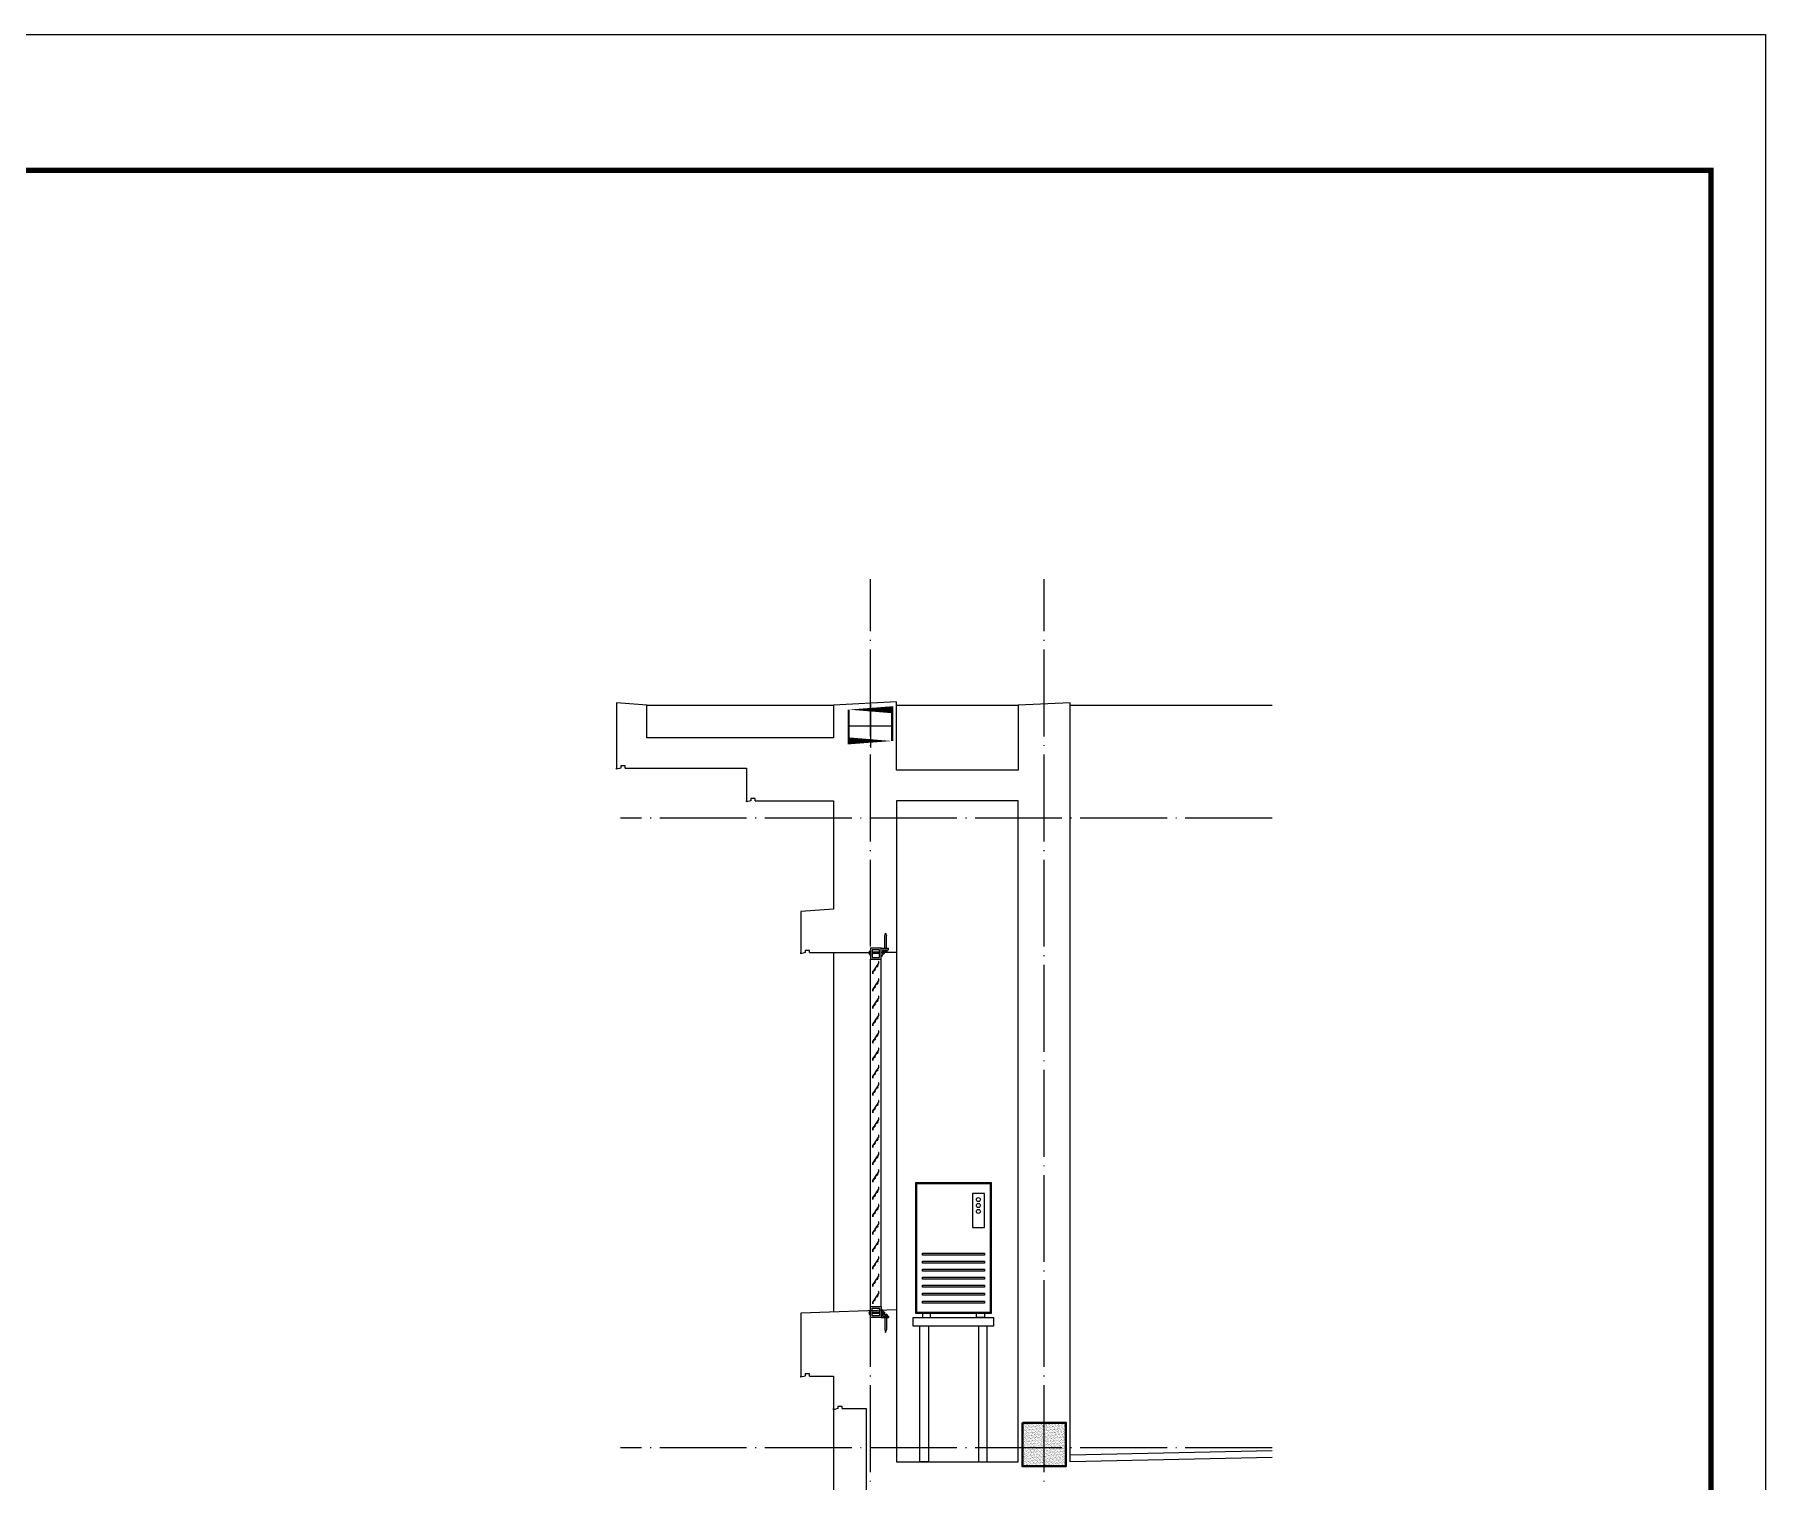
# Model space of a CAD drawing. Extents: x -518115 to 790560, y -210384 to 1628073.
# Drawn here: x 592210 to 600180, y -154098 to -147435 of the extents above; entities that cross this region are included whole.
import ezdxf

# ---------------------------------------------------------------- set-up
doc = ezdxf.new("R2010")
doc.units = 0
doc.header["$LTSCALE"] = 1000
doc.header["$MEASUREMENT"] = 0
for name, pattern in [('__DASH', [0.35, 0.25, -0.1]), ('DASH', [0.35, 0.25, -0.1]), ('DOTE', [2.4200000000000004, 2, -0.2, 0.02, -0.2])]:
    doc.linetypes.add(name, pattern=pattern)
for name, color, linetype, lineweight in [('DOTE', 19, 'DOTE', 9), ('WALL', 9, 'Continuous', 40), ('内粉刷', 37, 'Continuous', 9), ('平面-空调室外机', 143, 'Continuous', 9), ('立面-百叶', 36, 'Continuous', 9)]:
    doc.layers.add(name, color=color, linetype=linetype, lineweight=lineweight)
doc.layers.add('yichutu', color=7, linetype='Continuous', true_color=0xffffff, plot=False)
for name, color, linetype in [('图框', 140, 'Continuous'), ('机电标识类', 1, 'Continuous'), ('污水', 3, 'Continuous'), ('看线', 251, 'Continuous'), ('空调外机', 8, 'Continuous'), ('立面-看线', 251, 'Continuous')]:
    doc.layers.add(name, color=color, linetype=linetype)

# ---------------------------------------------------------------- blocks, each defined once
blk = doc.blocks.new('GDGDGDRGDR')
at = {"linetype": '__DASH', "ltscale": 0.1}
blk.add_wipeout([(425935.08938271867, 371533.3318186801), (425734.93593555497, 371533.3318185921), (425734.9359352478, 371383.331818531), (425935.08938238653, 371383.33181850036)], dxfattribs=at).dxf.layer = '污水'
at = {"layer": '机电标识类', "color": 250, "linetype": 'DASH', "ltscale": 400}
for p, q in [((425834.8193114293, 371358.3318185735), (425834.8193114294, 371558.3318185735)), ((425935.0893824034, 371458.3318185734), (425734.9359355539, 371458.3318185735))]:
    blk.add_line(p, q, dxfattribs=at)
at = {"layer": '污水', "linetype": '__DASH', "ltscale": 0.1, "const_width": 10}
blk.add_lwpolyline([(425935.0893824034, 371533.3318185734), (425734.9359355539, 371533.3318185735), (425734.9359355539, 371383.3318185735), (425935.0893824033, 371383.3318185734)], close=True, dxfattribs=at)
blk = doc.blocks.new('kongtiao')
for p, q in [((-338.6800000686198, 49), (-338.6800000686198, -550.7999999803142)), ((11, 49), (-338.6800000686198, 49)), ((-334.090000067139, 44.41000000014901), (-334.090000067139, -546.2099999804632)), ((6.409999998519197, 44.41000000014901), (-334.090000067139, 44.41000000014901)), ((6.409999998519197, -546.2099999804632), (6.409999998519197, 44.41000000014901)), ((11, -550.7999999803142), (11, 49)), ((-76.21000002510846, -0.4899999982444569), (-76.21000002510846, -156.549999992596)), ((-21.1300000094343, -0.4899999982444569), (-76.21000002510846, -0.4899999982444569)), ((-21.1300000094343, -156.549999992596), (-21.1300000094343, -0.4899999982444569)), ((-76.21000002510846, -156.549999992596), (-21.1300000094343, -156.549999992596)), ((-338.6800000686198, -550.7999999803142), (11, -550.7999999803142)), ((-334.090000067139, -546.2099999804632), (6.409999998519197, -546.2099999804632)), ((-306.5500000594184, -550.7999999803142), (-306.5500000594184, -571.1599999796017)), ((-269.8300000489689, -571.1599999796017), (-269.8300000489689, -550.7999999803142)), ((-57.85000001988374, -571.1599999796017), (-57.85000001988374, -550.7999999803142)), ((-21.1300000094343, -550.7999999803142), (-21.1300000094343, -571.1599999796017)), ((-306.5500000594184, -571.1599999796017), (-269.8300000489689, -571.1599999796017)), ((-21.1300000094343, -571.1599999796017), (-57.85000001988374, -571.1599999796017))]:
    blk.add_line(p, q)
for points in [[(-306.5500000594184, -275.399999990128), (-21.1300000094343, -275.399999990128), (-21.1300000094343, -284.57999998983), (-306.5500000594184, -284.57999998983)], [(-306.5500000594184, -312.1199999888777), (-21.1300000094343, -312.1199999888777), (-21.1300000094343, -321.2999999885214), (-306.5500000594184, -321.2999999885214)], [(-306.5500000594184, -348.8399999875692), (-21.1300000094343, -348.8399999875692), (-21.1300000094343, -358.0199999872129), (-306.5500000594184, -358.0199999872129)], [(-306.5500000594184, -385.5599999862025), (-21.1300000094343, -385.5599999862025), (-21.1300000094343, -394.7399999858462), (-306.5500000594184, -394.7399999858462)], [(-306.5500000594184, -422.2799999848939), (-21.1300000094343, -422.2799999848939), (-21.1300000094343, -431.4599999845377), (-306.5500000594184, -431.4599999845377)], [(-306.5500000594184, -458.9999999835854), (-21.1300000094343, -458.9999999835854), (-21.1300000094343, -468.1799999832292), (-306.5500000594184, -468.1799999832292)], [(-306.5500000594184, -495.7199999822769), (-21.1300000094343, -495.7199999822769), (-21.1300000094343, -504.8999999819207), (-306.5500000594184, -504.8999999819207)]]:
    blk.add_lwpolyline(points, close=True)
for centre in [(-48.67000001715496, -28.02999999717576), (-48.67000001715496, -55.56999999628169), (-48.67000001715496, -83.109999995213)]:
    blk.add_circle(centre, 9.180000002639078)
blk = doc.blocks.new('GDFGDGDXAXAFDSD')
at = {"layer": '立面-百叶'}
for p, q in [((885057.2364858708, -117828.7693756293), (885061.1398472134, -117816.2284085804)), ((885057.2364858708, -117886.0763654558), (885057.2364858708, -117828.7693756293)), ((885061.1398472134, -117816.2284085804), (885065.4290058978, -117828.8037336783)), ((885065.4290058978, -117886.0763654558), (885065.4290058978, -117828.8037336783)), ((884987.9447822091, -117904.358009669), (884984.3708003827, -117904.358009669)), ((884987.9447822091, -117908.9145359798), (884984.3708003827, -117908.9145359798)), ((884987.9447822091, -117904.358009669), (884987.9447822091, -117908.9145359798)), ((884991.3917842396, -119536.0451080242), (884991.3917846007, -117936.0763654411)), ((885033.8917846007, -117903.9560462151), (884998.8917846009, -117903.9560462151)), ((885033.8917846007, -117910.2060462151), (884998.8917846009, -117910.2060462151)), ((885041.3917846009, -117886.0763654558), (885075.1087245708, -117886.0763654558)), ((885041.3917842396, -119536.0451080242), (885041.3917846007, -117936.0763654411)), ((885047.6417846004, -117892.3263654558), (885047.6417846004, -117917.7265713439)), ((885047.6417846004, -117892.3263654558), (885075.1087245708, -117892.3263654558)), ((885056.7861888558, -117903.9560462151), (885047.6417846004, -117903.9560462151)), ((885056.7861888558, -117910.2060462151), (885047.6417846004, -117910.2060462151)), ((885056.7861888558, -117910.2060462151), (885056.7861888558, -117903.9560462151)), ((885058.8292258829, -117896.2290449413), (885058.8292258829, -117900.4596105502)), ((885058.8292258829, -117896.2290449413), (885064.2228413075, -117896.2290449413)), ((885064.2228413075, -117896.2290449413), (885064.2228413075, -117900.4596105502)), ((885075.1087245708, -117892.3263654558), (885075.1087245708, -117886.0763654558)), ((884987.9447818534, -119563.2069374998), (884984.3708000267, -119563.2069374998)), ((884987.9447818534, -119567.7634638105), (884984.3708000267, -119567.7634638105)), ((884987.9447818534, -119567.7634638105), (884987.9447818534, -119563.2069374998)), ((885033.8917842447, -119561.9154272647), (884998.8917842451, -119561.9154272647)), ((885033.8917842447, -119568.1654272646), (884998.8917842451, -119568.1654272646)), ((885041.3917842451, -119586.0451080237), (885075.1087242151, -119586.0451080237)), ((885047.6417842447, -119579.7951080237), (885047.6417842447, -119554.3949021358)), ((885056.7861885, -119561.9154272647), (885047.6417842447, -119561.9154272646)), ((885056.7861885, -119568.1654272646), (885047.6417842447, -119568.1654272646)), ((885047.6417842447, -119579.7951080237), (885075.1087242151, -119579.7951080237)), ((885056.7861885, -119561.9154272647), (885056.7861885, -119568.1654272646)), ((885057.2364855148, -119586.0451080237), (885057.2364855148, -119643.3520978504)), ((885058.8292255269, -119575.8924285385), (885058.8292255269, -119571.6618629293)), ((885058.8292255269, -119575.8924285385), (885064.2228409515, -119575.8924285385)), ((885064.2228409515, -119575.8924285385), (885064.2228409515, -119571.6618629293)), ((885065.4290055418, -119586.0451080237), (885065.4290055418, -119643.3177398014)), ((885075.1087242151, -119579.7951080237), (885075.1087242151, -119586.0451080237)), ((885057.2364855148, -119643.3520978504), (885061.1398468576, -119655.8930648991)), ((885061.1398468576, -119655.8930648991), (885065.4290055418, -119643.3177398014))]:
    blk.add_line(p, q, dxfattribs=at)
at = {"layer": '立面-百叶', "elevation": 3.788534999999934e-10}
for points in [[(884991.3917846009, -117886.0763654558), (884991.3917846009, -117936.0763654555), (885041.3917846004, -117936.0763654555), (885041.3917846004, -117886.0763654558)], [(884998.8917846009, -117893.5763654558), (884998.8917846009, -117928.5763654555), (885033.8917846007, -117928.5763654555), (885033.8917846007, -117893.5763654558)]]:
    blk.add_lwpolyline(points, close=True, dxfattribs=at)
for points in [[(885014.0564488037, -117985.2802389567, 0.3813821016067241), (885011.6277617412, -117982.5156721443, -0.5611904343643428), (885011.5094403382, -117982.2554373097), (885021.2741281413, -117967.8609406344, -0.561190434365186), (885021.5596690392, -117967.8746708694, 0.3813821016064471), (885025.0262526362, -117969.1092350309, 0.4332519671240395), (885025.1138204471, -117968.8811254095), (885024.7432644092, -117968.1162464295, 0.3728246932728266), (885024.4411113118, -117967.9863805764, -2.886751345948459), (885025.487849738, -117966.4433437581, 0.372824693272877), (885025.7202202738, -117966.6760787325), (885026.5679029203, -117966.7376072805, 0.4332519671237383), (885026.7474777619, -117966.5719117858, 0.3813821016067045), (885024.3187906994, -117963.8073449735, -0.5611904343652088), (885024.2004692964, -117963.5471101387), (885029.8550685942, -117955.2114508293), (885029.8550685942, -117946.3037312852), (885029.0177827235, -117946.3037312852), (885029.0177827235, -117954.9542559247), (885001.990591424, -117994.7960637886), (885001.990591424, -118003.4465884281), (885002.8278772947, -118003.4465884281), (885002.8278772947, -117995.0532586931), (885008.5830991832, -117986.5692678052, -0.5611904343648275), (885008.868640081, -117986.5829980402, 0.381382101606589), (885012.3352236785, -117987.8175622017, 0.4332519671240395), (885012.4227914889, -117987.5894525803), (885012.0522354511, -117986.8245736003, 0.3728246932728266), (885011.7500823541, -117986.6947077473, -2.886751345948459), (885012.7968207803, -117985.151670929, 0.372824693272877), (885013.0291913161, -117985.3844059033), (885013.8768739621, -117985.4459344513, 0.4332519671237384)], [(885014.0564488037, -118065.2802389567, 0.3813821016067241), (885011.6277617412, -118062.5156721443, -0.5611904343643428), (885011.5094403382, -118062.2554373097), (885021.2741281413, -118047.8609406344, -0.561190434365186), (885021.5596690392, -118047.8746708694, 0.3813821016064471), (885025.0262526362, -118049.1092350309, 0.4332519671240395), (885025.1138204471, -118048.8811254095), (885024.7432644092, -118048.1162464295, 0.3728246932728266), (885024.4411113118, -118047.9863805764, -2.886751345948459), (885025.487849738, -118046.4433437581, 0.372824693272877), (885025.7202202738, -118046.6760787325), (885026.5679029203, -118046.7376072805, 0.4332519671237383), (885026.7474777619, -118046.5719117858, 0.3813821016067045), (885024.3187906994, -118043.8073449735, -0.5611904343652088), (885024.2004692964, -118043.5471101387), (885029.8550685942, -118035.2114508293), (885029.8550685942, -118026.3037312852), (885029.0177827235, -118026.3037312852), (885029.0177827235, -118034.9542559247), (885001.990591424, -118074.7960637886), (885001.990591424, -118083.4465884281), (885002.8278772947, -118083.4465884281), (885002.8278772947, -118075.0532586931), (885008.5830991832, -118066.5692678052, -0.5611904343648275), (885008.868640081, -118066.5829980402, 0.381382101606589), (885012.3352236785, -118067.8175622017, 0.4332519671240395), (885012.4227914889, -118067.5894525803), (885012.0522354511, -118066.8245736003, 0.3728246932728266), (885011.7500823541, -118066.6947077473, -2.886751345948459), (885012.7968207803, -118065.151670929, 0.372824693272877), (885013.0291913161, -118065.3844059033), (885013.8768739621, -118065.4459344513, 0.4332519671237384)], [(885014.0564488037, -118145.2802389567, 0.3813821016067241), (885011.6277617412, -118142.5156721443, -0.5611904343643428), (885011.5094403382, -118142.2554373097), (885021.2741281413, -118127.8609406344, -0.561190434365186), (885021.5596690392, -118127.8746708694, 0.3813821016064471), (885025.0262526362, -118129.1092350309, 0.4332519671240395), (885025.1138204471, -118128.8811254095), (885024.7432644092, -118128.1162464295, 0.3728246932728266), (885024.4411113118, -118127.9863805764, -2.886751345948459), (885025.487849738, -118126.4433437581, 0.372824693272877), (885025.7202202738, -118126.6760787325), (885026.5679029203, -118126.7376072805, 0.4332519671237383), (885026.7474777619, -118126.5719117858, 0.3813821016067045), (885024.3187906994, -118123.8073449735, -0.5611904343652088), (885024.2004692964, -118123.5471101387), (885029.8550685942, -118115.2114508293), (885029.8550685942, -118106.3037312852), (885029.0177827235, -118106.3037312852), (885029.0177827235, -118114.9542559247), (885001.990591424, -118154.7960637886), (885001.990591424, -118163.4465884281), (885002.8278772947, -118163.4465884281), (885002.8278772947, -118155.0532586931), (885008.5830991832, -118146.5692678052, -0.5611904343648275), (885008.868640081, -118146.5829980402, 0.381382101606589), (885012.3352236785, -118147.8175622017, 0.4332519671240395), (885012.4227914889, -118147.5894525803), (885012.0522354511, -118146.8245736003, 0.3728246932728266), (885011.7500823541, -118146.6947077473, -2.886751345948459), (885012.7968207803, -118145.151670929, 0.372824693272877), (885013.0291913161, -118145.3844059033), (885013.8768739621, -118145.4459344513, 0.4332519671237384)], [(885014.0564488037, -118225.2802389567, 0.3813821016067241), (885011.6277617412, -118222.5156721443, -0.5611904343643428), (885011.5094403382, -118222.2554373097), (885021.2741281413, -118207.8609406344, -0.561190434365186), (885021.5596690392, -118207.8746708694, 0.3813821016064471), (885025.0262526362, -118209.1092350309, 0.4332519671240395), (885025.1138204471, -118208.8811254095), (885024.7432644092, -118208.1162464295, 0.3728246932728266), (885024.4411113118, -118207.9863805764, -2.886751345948459), (885025.487849738, -118206.4433437581, 0.372824693272877), (885025.7202202738, -118206.6760787325), (885026.5679029203, -118206.7376072805, 0.4332519671237383), (885026.7474777619, -118206.5719117858, 0.3813821016067045), (885024.3187906994, -118203.8073449735, -0.5611904343652088), (885024.2004692964, -118203.5471101387), (885029.8550685942, -118195.2114508293), (885029.8550685942, -118186.3037312852), (885029.0177827235, -118186.3037312852), (885029.0177827235, -118194.9542559247), (885001.990591424, -118234.7960637886), (885001.990591424, -118243.4465884281), (885002.8278772947, -118243.4465884281), (885002.8278772947, -118235.0532586931), (885008.5830991832, -118226.5692678052, -0.5611904343648275), (885008.868640081, -118226.5829980402, 0.381382101606589), (885012.3352236785, -118227.8175622017, 0.4332519671240395), (885012.4227914889, -118227.5894525803), (885012.0522354511, -118226.8245736003, 0.3728246932728266), (885011.7500823541, -118226.6947077473, -2.886751345948459), (885012.7968207803, -118225.151670929, 0.372824693272877), (885013.0291913161, -118225.3844059033), (885013.8768739621, -118225.4459344513, 0.4332519671237384)], [(885014.0564488037, -118305.2802389567, 0.3813821016067241), (885011.6277617412, -118302.5156721443, -0.5611904343643428), (885011.5094403382, -118302.2554373097), (885021.2741281413, -118287.8609406344, -0.561190434365186), (885021.5596690392, -118287.8746708694, 0.3813821016064471), (885025.0262526362, -118289.1092350309, 0.4332519671240395), (885025.1138204471, -118288.8811254095), (885024.7432644092, -118288.1162464295, 0.3728246932728266), (885024.4411113118, -118287.9863805764, -2.886751345948459), (885025.487849738, -118286.4433437581, 0.372824693272877), (885025.7202202738, -118286.6760787325), (885026.5679029203, -118286.7376072805, 0.4332519671237383), (885026.7474777619, -118286.5719117858, 0.3813821016067045), (885024.3187906994, -118283.8073449735, -0.5611904343652088), (885024.2004692964, -118283.5471101387), (885029.8550685942, -118275.2114508293), (885029.8550685942, -118266.3037312852), (885029.0177827235, -118266.3037312852), (885029.0177827235, -118274.9542559247), (885001.990591424, -118314.7960637886), (885001.990591424, -118323.4465884281), (885002.8278772947, -118323.4465884281), (885002.8278772947, -118315.0532586931), (885008.5830991832, -118306.5692678052, -0.5611904343648275), (885008.868640081, -118306.5829980402, 0.381382101606589), (885012.3352236785, -118307.8175622017, 0.4332519671240395), (885012.4227914889, -118307.5894525803), (885012.0522354511, -118306.8245736003, 0.3728246932728266), (885011.7500823541, -118306.6947077473, -2.886751345948459), (885012.7968207803, -118305.151670929, 0.372824693272877), (885013.0291913161, -118305.3844059033), (885013.8768739621, -118305.4459344513, 0.4332519671237384)], [(885014.0564488037, -118385.2802389567, 0.3813821016067241), (885011.6277617412, -118382.5156721443, -0.5611904343643428), (885011.5094403382, -118382.2554373097), (885021.2741281413, -118367.8609406344, -0.561190434365186), (885021.5596690392, -118367.8746708694, 0.3813821016064471), (885025.0262526362, -118369.1092350309, 0.4332519671240395), (885025.1138204471, -118368.8811254095), (885024.7432644092, -118368.1162464295, 0.3728246932728266), (885024.4411113118, -118367.9863805764, -2.886751345948459), (885025.487849738, -118366.4433437581, 0.372824693272877), (885025.7202202738, -118366.6760787325), (885026.5679029203, -118366.7376072805, 0.4332519671237383), (885026.7474777619, -118366.5719117858, 0.3813821016067045), (885024.3187906994, -118363.8073449735, -0.5611904343652088), (885024.2004692964, -118363.5471101387), (885029.8550685942, -118355.2114508293), (885029.8550685942, -118346.3037312852), (885029.0177827235, -118346.3037312852), (885029.0177827235, -118354.9542559247), (885001.990591424, -118394.7960637886), (885001.990591424, -118403.4465884281), (885002.8278772947, -118403.4465884281), (885002.8278772947, -118395.0532586931), (885008.5830991832, -118386.5692678052, -0.5611904343648275), (885008.868640081, -118386.5829980402, 0.381382101606589), (885012.3352236785, -118387.8175622017, 0.4332519671240395), (885012.4227914889, -118387.5894525803), (885012.0522354511, -118386.8245736003, 0.3728246932728266), (885011.7500823541, -118386.6947077473, -2.886751345948459), (885012.7968207803, -118385.151670929, 0.372824693272877), (885013.0291913161, -118385.3844059033), (885013.8768739621, -118385.4459344513, 0.4332519671237384)], [(885014.0564488037, -118465.2802389567, 0.3813821016067241), (885011.6277617412, -118462.5156721443, -0.5611904343643428), (885011.5094403382, -118462.2554373097), (885021.2741281413, -118447.8609406344, -0.561190434365186), (885021.5596690392, -118447.8746708694, 0.3813821016064471), (885025.0262526362, -118449.1092350309, 0.4332519671240395), (885025.1138204471, -118448.8811254095), (885024.7432644092, -118448.1162464295, 0.3728246932728266), (885024.4411113118, -118447.9863805764, -2.886751345948459), (885025.487849738, -118446.4433437581, 0.372824693272877), (885025.7202202738, -118446.6760787325), (885026.5679029203, -118446.7376072805, 0.4332519671237383), (885026.7474777619, -118446.5719117858, 0.3813821016067045), (885024.3187906994, -118443.8073449735, -0.5611904343652088), (885024.2004692964, -118443.5471101387), (885029.8550685942, -118435.2114508293), (885029.8550685942, -118426.3037312852), (885029.0177827235, -118426.3037312852), (885029.0177827235, -118434.9542559247), (885001.990591424, -118474.7960637886), (885001.990591424, -118483.4465884281), (885002.8278772947, -118483.4465884281), (885002.8278772947, -118475.0532586931), (885008.5830991832, -118466.5692678052, -0.5611904343648275), (885008.868640081, -118466.5829980402, 0.381382101606589), (885012.3352236785, -118467.8175622017, 0.4332519671240395), (885012.4227914889, -118467.5894525803), (885012.0522354511, -118466.8245736003, 0.3728246932728266), (885011.7500823541, -118466.6947077473, -2.886751345948459), (885012.7968207803, -118465.151670929, 0.372824693272877), (885013.0291913161, -118465.3844059033), (885013.8768739621, -118465.4459344513, 0.4332519671237384)], [(885014.0564488037, -118545.2802389567, 0.3813821016067241), (885011.6277617412, -118542.5156721443, -0.5611904343643428), (885011.5094403382, -118542.2554373097), (885021.2741281413, -118527.8609406344, -0.561190434365186), (885021.5596690392, -118527.8746708694, 0.3813821016064471), (885025.0262526362, -118529.1092350309, 0.4332519671240395), (885025.1138204471, -118528.8811254095), (885024.7432644092, -118528.1162464295, 0.3728246932728266), (885024.4411113118, -118527.9863805764, -2.886751345948459), (885025.487849738, -118526.4433437581, 0.372824693272877), (885025.7202202738, -118526.6760787325), (885026.5679029203, -118526.7376072805, 0.4332519671237383), (885026.7474777619, -118526.5719117858, 0.3813821016067045), (885024.3187906994, -118523.8073449735, -0.5611904343652088), (885024.2004692964, -118523.5471101387), (885029.8550685942, -118515.2114508293), (885029.8550685942, -118506.3037312852), (885029.0177827235, -118506.3037312852), (885029.0177827235, -118514.9542559247), (885001.990591424, -118554.7960637886), (885001.990591424, -118563.4465884281), (885002.8278772947, -118563.4465884281), (885002.8278772947, -118555.0532586931), (885008.5830991832, -118546.5692678052, -0.5611904343648275), (885008.868640081, -118546.5829980402, 0.381382101606589), (885012.3352236785, -118547.8175622017, 0.4332519671240395), (885012.4227914889, -118547.5894525803), (885012.0522354511, -118546.8245736003, 0.3728246932728266), (885011.7500823541, -118546.6947077473, -2.886751345948459), (885012.7968207803, -118545.151670929, 0.372824693272877), (885013.0291913161, -118545.3844059033), (885013.8768739621, -118545.4459344513, 0.4332519671237384)], [(885014.0564488037, -118625.2802389567, 0.3813821016067241), (885011.6277617412, -118622.5156721443, -0.5611904343643428), (885011.5094403382, -118622.2554373097), (885021.2741281413, -118607.8609406344, -0.561190434365186), (885021.5596690392, -118607.8746708694, 0.3813821016064471), (885025.0262526362, -118609.1092350309, 0.4332519671240395), (885025.1138204471, -118608.8811254095), (885024.7432644092, -118608.1162464295, 0.3728246932728266), (885024.4411113118, -118607.9863805764, -2.886751345948459), (885025.487849738, -118606.4433437581, 0.372824693272877), (885025.7202202738, -118606.6760787325), (885026.5679029203, -118606.7376072805, 0.4332519671237383), (885026.7474777619, -118606.5719117858, 0.3813821016067045), (885024.3187906994, -118603.8073449735, -0.5611904343652088), (885024.2004692964, -118603.5471101387), (885029.8550685942, -118595.2114508293), (885029.8550685942, -118586.3037312852), (885029.0177827235, -118586.3037312852), (885029.0177827235, -118594.9542559247), (885001.990591424, -118634.7960637886), (885001.990591424, -118643.4465884281), (885002.8278772947, -118643.4465884281), (885002.8278772947, -118635.0532586931), (885008.5830991832, -118626.5692678052, -0.5611904343648275), (885008.868640081, -118626.5829980402, 0.381382101606589), (885012.3352236785, -118627.8175622017, 0.4332519671240395), (885012.4227914889, -118627.5894525803), (885012.0522354511, -118626.8245736003, 0.3728246932728266), (885011.7500823541, -118626.6947077473, -2.886751345948459), (885012.7968207803, -118625.151670929, 0.372824693272877), (885013.0291913161, -118625.3844059033), (885013.8768739621, -118625.4459344513, 0.4332519671237384)], [(885014.0564488037, -118705.2802389567, 0.3813821016067241), (885011.6277617412, -118702.5156721443, -0.5611904343643428), (885011.5094403382, -118702.2554373097), (885021.2741281413, -118687.8609406344, -0.561190434365186), (885021.5596690392, -118687.8746708694, 0.3813821016064471), (885025.0262526362, -118689.1092350309, 0.4332519671240395), (885025.1138204471, -118688.8811254095), (885024.7432644092, -118688.1162464295, 0.3728246932728266), (885024.4411113118, -118687.9863805764, -2.886751345948459), (885025.487849738, -118686.4433437581, 0.372824693272877), (885025.7202202738, -118686.6760787325), (885026.5679029203, -118686.7376072805, 0.4332519671237383), (885026.7474777619, -118686.5719117858, 0.3813821016067045), (885024.3187906994, -118683.8073449735, -0.5611904343652088), (885024.2004692964, -118683.5471101387), (885029.8550685942, -118675.2114508293), (885029.8550685942, -118666.3037312852), (885029.0177827235, -118666.3037312852), (885029.0177827235, -118674.9542559247), (885001.990591424, -118714.7960637886), (885001.990591424, -118723.4465884281), (885002.8278772947, -118723.4465884281), (885002.8278772947, -118715.0532586931), (885008.5830991832, -118706.5692678052, -0.5611904343648275), (885008.868640081, -118706.5829980402, 0.381382101606589), (885012.3352236785, -118707.8175622017, 0.4332519671240395), (885012.4227914889, -118707.5894525803), (885012.0522354511, -118706.8245736003, 0.3728246932728266), (885011.7500823541, -118706.6947077473, -2.886751345948459), (885012.7968207803, -118705.151670929, 0.372824693272877), (885013.0291913161, -118705.3844059033), (885013.8768739621, -118705.4459344513, 0.4332519671237384)], [(885014.0564488037, -118785.2802389567, 0.3813821016067241), (885011.6277617412, -118782.5156721443, -0.5611904343643428), (885011.5094403382, -118782.2554373097), (885021.2741281413, -118767.8609406344, -0.561190434365186), (885021.5596690392, -118767.8746708694, 0.3813821016064471), (885025.0262526362, -118769.1092350309, 0.4332519671240395), (885025.1138204471, -118768.8811254095), (885024.7432644092, -118768.1162464295, 0.3728246932728266), (885024.4411113118, -118767.9863805764, -2.886751345948459), (885025.487849738, -118766.4433437581, 0.372824693272877), (885025.7202202738, -118766.6760787325), (885026.5679029203, -118766.7376072805, 0.4332519671237383), (885026.7474777619, -118766.5719117858, 0.3813821016067045), (885024.3187906994, -118763.8073449735, -0.5611904343652088), (885024.2004692964, -118763.5471101387), (885029.8550685942, -118755.2114508293), (885029.8550685942, -118746.3037312852), (885029.0177827235, -118746.3037312852), (885029.0177827235, -118754.9542559247), (885001.990591424, -118794.7960637886), (885001.990591424, -118803.4465884281), (885002.8278772947, -118803.4465884281), (885002.8278772947, -118795.0532586931), (885008.5830991832, -118786.5692678052, -0.5611904343648275), (885008.868640081, -118786.5829980402, 0.381382101606589), (885012.3352236785, -118787.8175622017, 0.4332519671240395), (885012.4227914889, -118787.5894525803), (885012.0522354511, -118786.8245736003, 0.3728246932728266), (885011.7500823541, -118786.6947077473, -2.886751345948459), (885012.7968207803, -118785.151670929, 0.372824693272877), (885013.0291913161, -118785.3844059033), (885013.8768739621, -118785.4459344513, 0.4332519671237384)], [(885014.0564488037, -118865.2802389567, 0.3813821016067241), (885011.6277617412, -118862.5156721443, -0.5611904343643428), (885011.5094403382, -118862.2554373097), (885021.2741281413, -118847.8609406344, -0.561190434365186), (885021.5596690392, -118847.8746708694, 0.3813821016064471), (885025.0262526362, -118849.1092350309, 0.4332519671240395), (885025.1138204471, -118848.8811254095), (885024.7432644092, -118848.1162464295, 0.3728246932728266), (885024.4411113118, -118847.9863805764, -2.886751345948459), (885025.487849738, -118846.4433437581, 0.372824693272877), (885025.7202202738, -118846.6760787325), (885026.5679029203, -118846.7376072805, 0.4332519671237383), (885026.7474777619, -118846.5719117858, 0.3813821016067045), (885024.3187906994, -118843.8073449735, -0.5611904343652088), (885024.2004692964, -118843.5471101387), (885029.8550685942, -118835.2114508293), (885029.8550685942, -118826.3037312852), (885029.0177827235, -118826.3037312852), (885029.0177827235, -118834.9542559247), (885001.990591424, -118874.7960637886), (885001.990591424, -118883.4465884281), (885002.8278772947, -118883.4465884281), (885002.8278772947, -118875.0532586931), (885008.5830991832, -118866.5692678052, -0.5611904343648275), (885008.868640081, -118866.5829980402, 0.381382101606589), (885012.3352236785, -118867.8175622017, 0.4332519671240395), (885012.4227914889, -118867.5894525803), (885012.0522354511, -118866.8245736003, 0.3728246932728266), (885011.7500823541, -118866.6947077473, -2.886751345948459), (885012.7968207803, -118865.151670929, 0.372824693272877), (885013.0291913161, -118865.3844059033), (885013.8768739621, -118865.4459344513, 0.4332519671237384)], [(885014.0564488037, -118945.2802389567, 0.3813821016067241), (885011.6277617412, -118942.5156721443, -0.5611904343643428), (885011.5094403382, -118942.2554373097), (885021.2741281413, -118927.8609406344, -0.561190434365186), (885021.5596690392, -118927.8746708694, 0.3813821016064471), (885025.0262526362, -118929.1092350309, 0.4332519671240395), (885025.1138204471, -118928.8811254095), (885024.7432644092, -118928.1162464295, 0.3728246932728266), (885024.4411113118, -118927.9863805764, -2.886751345948459), (885025.487849738, -118926.4433437581, 0.372824693272877), (885025.7202202738, -118926.6760787325), (885026.5679029203, -118926.7376072805, 0.4332519671237383), (885026.7474777619, -118926.5719117858, 0.3813821016067045), (885024.3187906994, -118923.8073449735, -0.5611904343652088), (885024.2004692964, -118923.5471101387), (885029.8550685942, -118915.2114508293), (885029.8550685942, -118906.3037312852), (885029.0177827235, -118906.3037312852), (885029.0177827235, -118914.9542559247), (885001.990591424, -118954.7960637886), (885001.990591424, -118963.4465884281), (885002.8278772947, -118963.4465884281), (885002.8278772947, -118955.0532586931), (885008.5830991832, -118946.5692678052, -0.5611904343648275), (885008.868640081, -118946.5829980402, 0.381382101606589), (885012.3352236785, -118947.8175622017, 0.4332519671240395), (885012.4227914889, -118947.5894525803), (885012.0522354511, -118946.8245736003, 0.3728246932728266), (885011.7500823541, -118946.6947077473, -2.886751345948459), (885012.7968207803, -118945.151670929, 0.372824693272877), (885013.0291913161, -118945.3844059033), (885013.8768739621, -118945.4459344513, 0.4332519671237384)], [(885014.0564488037, -119025.2802389567, 0.3813821016067241), (885011.6277617412, -119022.5156721443, -0.5611904343643428), (885011.5094403382, -119022.2554373097), (885021.2741281413, -119007.8609406344, -0.561190434365186), (885021.5596690392, -119007.8746708694, 0.3813821016064471), (885025.0262526362, -119009.1092350309, 0.4332519671240395), (885025.1138204471, -119008.8811254095), (885024.7432644092, -119008.1162464295, 0.3728246932728266), (885024.4411113118, -119007.9863805764, -2.886751345948459), (885025.487849738, -119006.4433437581, 0.372824693272877), (885025.7202202738, -119006.6760787325), (885026.5679029203, -119006.7376072805, 0.4332519671237383), (885026.7474777619, -119006.5719117858, 0.3813821016067045), (885024.3187906994, -119003.8073449735, -0.5611904343652088), (885024.2004692964, -119003.5471101387), (885029.8550685942, -118995.2114508293), (885029.8550685942, -118986.3037312852), (885029.0177827235, -118986.3037312852), (885029.0177827235, -118994.9542559247), (885001.990591424, -119034.7960637886), (885001.990591424, -119043.4465884281), (885002.8278772947, -119043.4465884281), (885002.8278772947, -119035.0532586931), (885008.5830991832, -119026.5692678052, -0.5611904343648275), (885008.868640081, -119026.5829980402, 0.381382101606589), (885012.3352236785, -119027.8175622017, 0.4332519671240395), (885012.4227914889, -119027.5894525803), (885012.0522354511, -119026.8245736003, 0.3728246932728266), (885011.7500823541, -119026.6947077473, -2.886751345948459), (885012.7968207803, -119025.151670929, 0.372824693272877), (885013.0291913161, -119025.3844059033), (885013.8768739621, -119025.4459344513, 0.4332519671237384)], [(885014.0564488037, -119105.2802389567, 0.3813821016067241), (885011.6277617412, -119102.5156721443, -0.5611904343643428), (885011.5094403382, -119102.2554373097), (885021.2741281413, -119087.8609406344, -0.561190434365186), (885021.5596690392, -119087.8746708694, 0.3813821016064471), (885025.0262526362, -119089.1092350309, 0.4332519671240395), (885025.1138204471, -119088.8811254095), (885024.7432644092, -119088.1162464295, 0.3728246932728266), (885024.4411113118, -119087.9863805764, -2.886751345948459), (885025.487849738, -119086.4433437581, 0.372824693272877), (885025.7202202738, -119086.6760787325), (885026.5679029203, -119086.7376072805, 0.4332519671237383), (885026.7474777619, -119086.5719117858, 0.3813821016067045), (885024.3187906994, -119083.8073449735, -0.5611904343652088), (885024.2004692964, -119083.5471101387), (885029.8550685942, -119075.2114508293), (885029.8550685942, -119066.3037312852), (885029.0177827235, -119066.3037312852), (885029.0177827235, -119074.9542559247), (885001.990591424, -119114.7960637886), (885001.990591424, -119123.4465884281), (885002.8278772947, -119123.4465884281), (885002.8278772947, -119115.0532586931), (885008.5830991832, -119106.5692678052, -0.5611904343648275), (885008.868640081, -119106.5829980402, 0.381382101606589), (885012.3352236785, -119107.8175622017, 0.4332519671240395), (885012.4227914889, -119107.5894525803), (885012.0522354511, -119106.8245736003, 0.3728246932728266), (885011.7500823541, -119106.6947077473, -2.886751345948459), (885012.7968207803, -119105.151670929, 0.372824693272877), (885013.0291913161, -119105.3844059033), (885013.8768739621, -119105.4459344513, 0.4332519671237384)], [(885014.0564488037, -119185.2802389567, 0.3813821016067241), (885011.6277617412, -119182.5156721443, -0.5611904343643428), (885011.5094403382, -119182.2554373097), (885021.2741281413, -119167.8609406344, -0.561190434365186), (885021.5596690392, -119167.8746708694, 0.3813821016064471), (885025.0262526362, -119169.1092350309, 0.4332519671240395), (885025.1138204471, -119168.8811254095), (885024.7432644092, -119168.1162464295, 0.3728246932728266), (885024.4411113118, -119167.9863805764, -2.886751345948459), (885025.487849738, -119166.4433437581, 0.372824693272877), (885025.7202202738, -119166.6760787325), (885026.5679029203, -119166.7376072805, 0.4332519671237383), (885026.7474777619, -119166.5719117858, 0.3813821016067045), (885024.3187906994, -119163.8073449735, -0.5611904343652088), (885024.2004692964, -119163.5471101387), (885029.8550685942, -119155.2114508293), (885029.8550685942, -119146.3037312852), (885029.0177827235, -119146.3037312852), (885029.0177827235, -119154.9542559247), (885001.990591424, -119194.7960637886), (885001.990591424, -119203.4465884281), (885002.8278772947, -119203.4465884281), (885002.8278772947, -119195.0532586931), (885008.5830991832, -119186.5692678052, -0.5611904343648275), (885008.868640081, -119186.5829980402, 0.381382101606589), (885012.3352236785, -119187.8175622017, 0.4332519671240395), (885012.4227914889, -119187.5894525803), (885012.0522354511, -119186.8245736003, 0.3728246932728266), (885011.7500823541, -119186.6947077473, -2.886751345948459), (885012.7968207803, -119185.151670929, 0.372824693272877), (885013.0291913161, -119185.3844059033), (885013.8768739621, -119185.4459344513, 0.4332519671237384)], [(885014.0564488037, -119265.2802389567, 0.3813821016067241), (885011.6277617412, -119262.5156721443, -0.5611904343643428), (885011.5094403382, -119262.2554373097), (885021.2741281413, -119247.8609406344, -0.561190434365186), (885021.5596690392, -119247.8746708694, 0.3813821016064471), (885025.0262526362, -119249.1092350309, 0.4332519671240395), (885025.1138204471, -119248.8811254095), (885024.7432644092, -119248.1162464295, 0.3728246932728266), (885024.4411113118, -119247.9863805764, -2.886751345948459), (885025.487849738, -119246.4433437581, 0.372824693272877), (885025.7202202738, -119246.6760787325), (885026.5679029203, -119246.7376072805, 0.4332519671237383), (885026.7474777619, -119246.5719117858, 0.3813821016067045), (885024.3187906994, -119243.8073449735, -0.5611904343652088), (885024.2004692964, -119243.5471101387), (885029.8550685942, -119235.2114508293), (885029.8550685942, -119226.3037312852), (885029.0177827235, -119226.3037312852), (885029.0177827235, -119234.9542559247), (885001.990591424, -119274.7960637886), (885001.990591424, -119283.4465884281), (885002.8278772947, -119283.4465884281), (885002.8278772947, -119275.0532586931), (885008.5830991832, -119266.5692678052, -0.5611904343648275), (885008.868640081, -119266.5829980402, 0.381382101606589), (885012.3352236785, -119267.8175622017, 0.4332519671240395), (885012.4227914889, -119267.5894525803), (885012.0522354511, -119266.8245736003, 0.3728246932728266), (885011.7500823541, -119266.6947077473, -2.886751345948459), (885012.7968207803, -119265.151670929, 0.372824693272877), (885013.0291913161, -119265.3844059033), (885013.8768739621, -119265.4459344513, 0.4332519671237384)], [(885014.0564488037, -119345.2802389567, 0.3813821016067241), (885011.6277617412, -119342.5156721443, -0.5611904343643428), (885011.5094403382, -119342.2554373097), (885021.2741281413, -119327.8609406344, -0.561190434365186), (885021.5596690392, -119327.8746708694, 0.3813821016064471), (885025.0262526362, -119329.1092350309, 0.4332519671240395), (885025.1138204471, -119328.8811254095), (885024.7432644092, -119328.1162464295, 0.3728246932728266), (885024.4411113118, -119327.9863805764, -2.886751345948459), (885025.487849738, -119326.4433437581, 0.372824693272877), (885025.7202202738, -119326.6760787325), (885026.5679029203, -119326.7376072805, 0.4332519671237383), (885026.7474777619, -119326.5719117858, 0.3813821016067045), (885024.3187906994, -119323.8073449735, -0.5611904343652088), (885024.2004692964, -119323.5471101387), (885029.8550685942, -119315.2114508293), (885029.8550685942, -119306.3037312852), (885029.0177827235, -119306.3037312852), (885029.0177827235, -119314.9542559247), (885001.990591424, -119354.7960637886), (885001.990591424, -119363.4465884281), (885002.8278772947, -119363.4465884281), (885002.8278772947, -119355.0532586931), (885008.5830991832, -119346.5692678052, -0.5611904343648275), (885008.868640081, -119346.5829980402, 0.381382101606589), (885012.3352236785, -119347.8175622017, 0.4332519671240395), (885012.4227914889, -119347.5894525803), (885012.0522354511, -119346.8245736003, 0.3728246932728266), (885011.7500823541, -119346.6947077473, -2.886751345948459), (885012.7968207803, -119345.151670929, 0.372824693272877), (885013.0291913161, -119345.3844059033), (885013.8768739621, -119345.4459344513, 0.4332519671237384)], [(885014.0564488037, -119425.2802389567, 0.3813821016067241), (885011.6277617412, -119422.5156721443, -0.5611904343643428), (885011.5094403382, -119422.2554373097), (885021.2741281413, -119407.8609406344, -0.561190434365186), (885021.5596690392, -119407.8746708694, 0.3813821016064471), (885025.0262526362, -119409.1092350309, 0.4332519671240395), (885025.1138204471, -119408.8811254095), (885024.7432644092, -119408.1162464295, 0.3728246932728266), (885024.4411113118, -119407.9863805764, -2.886751345948459), (885025.487849738, -119406.4433437581, 0.372824693272877), (885025.7202202738, -119406.6760787325), (885026.5679029203, -119406.7376072805, 0.4332519671237383), (885026.7474777619, -119406.5719117858, 0.3813821016067045), (885024.3187906994, -119403.8073449735, -0.5611904343652088), (885024.2004692964, -119403.5471101387), (885029.8550685942, -119395.2114508293), (885029.8550685942, -119386.3037312852), (885029.0177827235, -119386.3037312852), (885029.0177827235, -119394.9542559247), (885001.990591424, -119434.7960637886), (885001.990591424, -119443.4465884281), (885002.8278772947, -119443.4465884281), (885002.8278772947, -119435.0532586931), (885008.5830991832, -119426.5692678052, -0.5611904343648275), (885008.868640081, -119426.5829980402, 0.381382101606589), (885012.3352236785, -119427.8175622017, 0.4332519671240395), (885012.4227914889, -119427.5894525803), (885012.0522354511, -119426.8245736003, 0.3728246932728266), (885011.7500823541, -119426.6947077473, -2.886751345948459), (885012.7968207803, -119425.151670929, 0.372824693272877), (885013.0291913161, -119425.3844059033), (885013.8768739621, -119425.4459344513, 0.4332519671237384)], [(885014.0564488037, -119505.2802389567, 0.3813821016067241), (885011.6277617412, -119502.5156721443, -0.5611904343643428), (885011.5094403382, -119502.2554373097), (885021.2741281413, -119487.8609406344, -0.561190434365186), (885021.5596690392, -119487.8746708694, 0.3813821016064471), (885025.0262526362, -119489.1092350309, 0.4332519671240395), (885025.1138204471, -119488.8811254095), (885024.7432644092, -119488.1162464295, 0.3728246932728266), (885024.4411113118, -119487.9863805764, -2.886751345948459), (885025.487849738, -119486.4433437581, 0.372824693272877), (885025.7202202738, -119486.6760787325), (885026.5679029203, -119486.7376072805, 0.4332519671237383), (885026.7474777619, -119486.5719117858, 0.3813821016067045), (885024.3187906994, -119483.8073449735, -0.5611904343652088), (885024.2004692964, -119483.5471101387), (885029.8550685942, -119475.2114508293), (885029.8550685942, -119466.3037312852), (885029.0177827235, -119466.3037312852), (885029.0177827235, -119474.9542559247), (885001.990591424, -119514.7960637886), (885001.990591424, -119523.4465884281), (885002.8278772947, -119523.4465884281), (885002.8278772947, -119515.0532586931), (885008.5830991832, -119506.5692678052, -0.5611904343648275), (885008.868640081, -119506.5829980402, 0.381382101606589), (885012.3352236785, -119507.8175622017, 0.4332519671240395), (885012.4227914889, -119507.5894525803), (885012.0522354511, -119506.8245736003, 0.3728246932728266), (885011.7500823541, -119506.6947077473, -2.886751345948459), (885012.7968207803, -119505.151670929, 0.372824693272877), (885013.0291913161, -119505.3844059033), (885013.8768739621, -119505.4459344513, 0.4332519671237384)]]:
    blk.add_lwpolyline(points, format="xyb", close=True, dxfattribs=at)
at = {"layer": '立面-百叶'}
for points in [[(885047.6668186318, -117900.4794922124), (885051.9024483855, -117900.4794922124), (885051.9024483855, -117913.5793832473), (885047.6668186318, -117913.5793832473)], [(885047.666818276, -119571.6419812671), (885051.9024480297, -119571.6419812671), (885051.9024480297, -119558.5420902324), (885047.666818276, -119558.5420902324)]]:
    blk.add_lwpolyline(points, dxfattribs=at)
for points in [[(884991.3917842451, -119586.0451080237), (884991.3917842451, -119536.0451080242), (885041.3917842447, -119536.0451080242), (885041.3917842447, -119586.0451080237)], [(884998.8917842451, -119578.5451080237), (884998.8917842451, -119543.545108024), (885033.8917842447, -119543.545108024), (885033.8917842447, -119578.5451080237)]]:
    blk.add_lwpolyline(points, close=True, dxfattribs=at)
for centre, radius, start, end in [((884992.8445614746, -117906.6362728244), 8.77468575216273, 100.1805458041211, 164.9512725575363), ((884992.8445614746, -117906.6362728244), 8.77468575216273, 195.0487274424637, 259.819454195879), ((885038.3804135278, -117914.113302141), 9.94126292182903, 287.5786730820601, 338.7505230121992), ((885061.5260335952, -117890.4291168335), 10.38670188466232, 190.1805457912221, 254.9512725502898), ((885061.5260335952, -117890.4291168335), 10.38670188466232, 285.0487274497103, 349.8194542087779), ((885038.3804131718, -119558.0081713388), 9.94126292182903, 21.24947698780083, 72.4213269179399), ((884992.8445611186, -119565.4852006551), 8.77468575216273, 100.1805458041211, 164.9512725575363), ((884992.8445611186, -119565.4852006551), 8.77468575216273, 195.0487274424637, 259.819454195879), ((885061.5260332392, -119581.6923566462), 10.38670188466232, 105.0487274497103, 169.8194542087779), ((885061.5260332392, -119581.6923566462), 10.38670188466232, 10.18054579122205, 74.95127255028976)]:
    blk.add_arc(centre, radius, start, end, dxfattribs=at)
blk = doc.blocks.new('yct-1051-594-26275-14850-25-1002.0')
at = {"layer": 'yichutu', "color": 7, "true_color": 0xffffff}
blk.add_lwpolyline([(0, 0), (0, 14850), (26275, 14850), (26275, 0)], close=True, dxfattribs=at)
blk = doc.blocks.new('GFDDDDRG')
at = {"layer": '图框'}
blk.add_lwpolyline([(923309.7791572664, -107436.9617041193), (923309.7791572663, -159999.4617041193), (893609.7791572664, -159999.4617041193), (893609.7791572665, -107436.9617041193)], close=True, dxfattribs=at)
blk.add_lwpolyline([(923309.7791572664, -107436.9617041193), (923309.7791572663, -159999.4617041193), (893609.7791572664, -159999.4617041193), (893609.7791572665, -107436.9617041193)], close=True, dxfattribs=at)
at = {"layer": '图框', "const_width": 50}
blk.add_lwpolyline([(894109.7791572664, -159499.4617041193), (922809.7791572663, -159499.4617041193), (922809.7791572664, -108686.9617041193), (894109.7791572665, -108686.9617041193)], close=True, dxfattribs=at)

msp = doc.modelspace()

# ---------------------------------------------------------------- hatches: boundary and pattern name
at = {"layer": '立面-看线'}
h = msp.add_hatch(dxfattribs=at)
h.set_pattern_fill('碎沙', color=256, scale=4)
h.set_pattern_definition([(37.50000000000001, (-204294.0426475948, -539389.984505081), (-0.32000625919681, 9.788264746586847), [0, -7.7216, 0, -8.636000000000001, 0, -8.255]), (7.499999999999999, (-204294.0426475948, -539389.984505081), (8.990465662760052, 14.33650201136708), [0, -4.1656, 0, -6.9596, 0, -2.667]), (327.5, (-204300.2910475949, -539389.984505081), (15.81984740482916, 0.028743693570914), [0, -2.54, 0, -9.144, 0, -11.938]), (317.5, (-204300.2910475949, -539389.984505081), (15.27112904944595, 4.458586465144325), [0, -1.27, 0, -5.9944, 0, -6.858])])
h.paths.add_polyline_path([(596759.1970030315, -154028.0320454472), (596959.197003093, -154028.0320457835), (596959.1970031237, -153828.0320456181), (596759.1970030622, -153828.0320451052)])

# ---------------------------------------------------------------- linework, layer by layer
at = {"layer": 'DOTE', "linetype": 'DOTE', "ltscale": 0.2}
for p, q in [((596859.1970097664, -169543.034334451), (596859.1970097659, -149943.0320448449)), ((597909.197009775, -151043.0320448449), (594909.0028526861, -151043.0320448449)), ((597909.1970097747, -153943.0320448449), (594909.0028526861, -153943.0320448449))]:
    msp.add_line(p, q, dxfattribs=at)
at = {"layer": 'WALL'}
msp.add_lwpolyline([(596759.197003025, -153828.0320453616), (596959.197003161, -153828.0320453616), (596959.197003161, -154028.0320453616), (596759.197003025, -154028.0320453616)], close=True, dxfattribs=at)
at = {"layer": '内粉刷'}
for points in [[(594929.1970098779, -150813.0320448222), (594929.1970098777, -150803.0320448467), (594909.1970098777, -150803.0320448467), (594909.1970098779, -150813.0320448159), (594889.1970097591, -150818.032044845), (594889.1970097591, -150813.032044845)], [(594929.1970098779, -150813.032044845), (595489.1970097591, -150813.032044845), (595489.1970097591, -150963.032044845)], [(595529.1970098779, -150963.0320448222), (595529.1970098777, -150953.0320448467), (595509.1970098777, -150953.0320448467), (595509.1970098779, -150963.0320448159), (595489.1970097591, -150968.032044845), (595489.1970097591, -150963.032044845)], [(595529.1970098779, -150963.032044845), (595889.1970097591, -150963.032044845), (595889.1970097591, -151463.0320448449), (595739.1970097591, -151473.0320448449), (595739.1970097591, -151663.0320448449)], [(596179.1867213774, -153308.0331737799), (596179.1840128886, -154008.0320448434), (596739.1970097165, -154008.0320448434), (596739.1970097692, -150963.0320448236)], [(595779.1970098779, -151663.0320448221), (595779.1970098777, -151653.0320448466), (595759.1970098777, -151653.0320448466), (595759.1970098779, -151663.0320448158), (595739.1970097591, -151668.0320448449), (595739.1970097591, -151663.0320448449)], [(595779.1970098702, -153613.0320448439), (595889.1970164453, -153613.0320448413), (595889.1970164486, -153763.0320448341)], [(595929.1970165673, -153763.0320448339), (596039.1970097556, -153763.0320448333), (596039.1970097589, -154363.0320448446), (595889.1970097591, -154373.0320448446), (595889.1970098157, -154563.0320448806)], [(595929.1970165673, -153763.0320448113), (595929.1970165673, -153753.0320448359), (595909.1970165673, -153753.0320448359), (595909.1970165673, -153763.032044805), (595889.1970164486, -153768.0320448341), (595889.1970164486, -153763.0320448341)], [(597909.1970097831, -153988.032044906), (596979.1970097705, -154008.0209883942)]]:
    msp.add_lwpolyline(points, dxfattribs=at)
at = {"layer": '内粉刷', "elevation": 3.663051161839555e-10}
for points in [[(596739.1970097692, -150963.0320448236), (596179.1964641666, -150963.0320448236), (596179.1931516178, -151663.0320448449), (596109.1970101214, -151663.0320448449)], [(595779.1970098779, -151663.0320448449), (596059.1970101219, -151663.0320448449)], [(596179.1867213774, -153308.0331737799), (595739.1970097515, -153323.0320448461), (595739.1970097515, -153613.0320448451)], [(595779.1970098702, -153613.0320448222), (595779.19700987, -153603.0320448468), (595759.19700987, -153603.0320448468), (595759.1970098702, -153613.0320448159), (595739.1970097515, -153618.0320448451), (595739.1970097515, -153613.0320448451)]]:
    msp.add_lwpolyline(points, dxfattribs=at)
at = {"layer": '看线'}
for p, q in [((595029.1970098157, -150523.0320448239), (595889.1970098246, -150523.0320448239)), ((596979.1970097664, -150523.0320442189), (597909.197009775, -150523.0320417926)), ((595889.1931515139, -151663.0586070243), (595889.1931515135, -153317.918805306)), ((596179.1931515139, -151663.0586070243), (596179.1936689083, -153308.0585920285)), ((595889.1970164486, -153763.0320448341), (595889.1970164486, -154373.0320448446))]:
    msp.add_line(p, q, dxfattribs=at)
at = {"layer": '看线', "color": 32}
msp.add_lwpolyline([(597909.1970097785, -153958.0320449061), (596979.1970097701, -153978.0209883942)], dxfattribs=at)
at = {"layer": '空调外机', "linetype": 'Continuous'}
msp.add_lwpolyline([(596626.2083211261, -153383.0481485062), (596256.2083211261, -153383.0481485062), (596256.2083211261, -153343.0481485062), (596626.2083211261, -153343.0481485062)], close=True, dxfattribs=at)
for points in [[(596326.2083211261, -153383.0481485062), (596326.2083211126, -154008.0320448434), (596286.2083211126, -154008.0320448434), (596286.2083211261, -153383.0481485062)], [(596556.2083211261, -153383.0481485062), (596556.2083211205, -154008.0320448434), (596596.2083211205, -154008.0320448434), (596596.2083211261, -153383.0481485062)]]:
    msp.add_lwpolyline(points, dxfattribs=at)

# ---------------------------------------------------------------- block references
at = {"rotation": 179.9999999997999}
msp.add_blockref('GDGDGDRGDR', (1021894.132946622, 220840.2997722545), dxfattribs=at)
msp.add_blockref('GDFGDGDXAXAFDSD', (-288932.194774479, -33756.94952045723))
at = {"layer": '平面-空调室外机'}
msp.add_blockref('kongtiao', (596605.0483211604, -152771.8881485311), dxfattribs=at)

# ---------------------------------------------------------------- next in the draw order: linework, layer by layer
at = {"layer": 'DOTE', "linetype": 'DOTE', "ltscale": 0.2}
msp.add_line((596059.1970097664, -169543.034334451), (596059.1970097659, -149943.032044845), dxfattribs=at)
at = {"layer": '内粉刷'}
msp.add_lwpolyline([(596979.1970097705, -154008.0209883942), (596979.1970097664, -150513.0320448392), (596739.197009832, -150523.03204483), (596739.1970098213, -150823.0320448394), (596179.197009836, -150823.0320448185), (596179.1970098239, -150508.0320448202), (595889.1970098246, -150523.0320448202), (595889.1970098246, -150673.0320448946), (595029.1970098157, -150673.0320448239), (595029.1970098157, -150523.0320448239), (594889.1970098157, -150513.0320448239), (594889.1970098157, -150813.0320448239)], dxfattribs=at)
at = {"layer": '看线'}
msp.add_line((596179.1970098246, -150523.0320448756), (596739.197009832, -150523.032044854), dxfattribs=at)

# ---------------------------------------------------------------- next in the draw order: block references
at = {"xscale": 0.5, "yscale": 0.5, "zscale": 0.5}
msp.add_blockref('GFDDDDRG', (138525.6104213666, -93716.52643025495), dxfattribs=at)
at = {"layer": 'yichutu', "rotation": 270}
msp.add_blockref('yct-1051-594-26275-14850-25-1002.0', (585330.4999999999, -147435.0072823146), dxfattribs=at)

doc.saveas('drawing.dxf')
